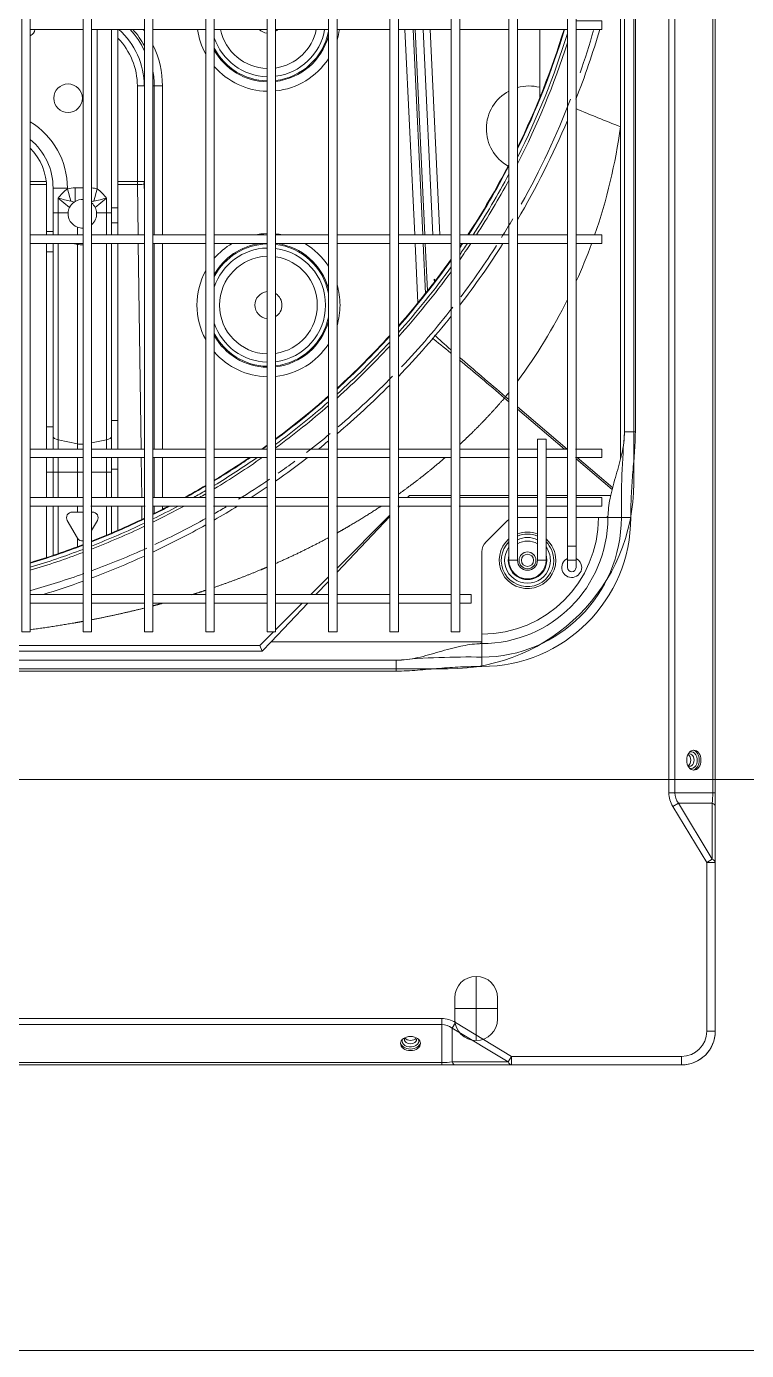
# Model space of a CAD drawing. Header units: millimetres. Extents: x 147592 to 201688, y -27981 to 8299.
# Drawn here: x 175580.3 to 175832.5, y -1050 to -586.3 of the extents above; entities that cross this region are included whole.
import ezdxf

# ---------------------------------------------------------------- set-up
doc = ezdxf.new("R2010")
doc.units = ezdxf.units.MM
for name, color, linetype, lineweight in [('G-XREF-____-OTLN', 7, 'Continuous', 5), ('M-EQPM-____-OTLN', 7, 'Continuous', 5), ('S-FNDN-____-OTLN', 7, 'Continuous', 5)]:
    doc.layers.add(name, color=color, linetype=linetype, lineweight=lineweight)

# ---------------------------------------------------------------- blocks, each defined once
blk = doc.blocks.new('YXQH_ST_B9-20_rvt-1-二层给排水_消防平面图')
at = {"layer": 'S-FNDN-____-OTLN', "color": 251, "lineweight": 18, "true_color": 0x515151}
for p, q in [((176200.01, -850), (174400.01, -850)), ((174400.01, -1050), (176200.01, -1050))]:
    blk.add_line(p, q, dxfattribs=at)
blk = doc.blocks.new('RUXYQ18BA - top_dwg-V211-二层给排水_消防平面图')
at = {"layer": 'G-XREF-____-OTLN'}
for p, q in [((1342.59, 188.42), (1342.59, -336.37)), ((1345.59, -336.37), (1345.59, 188.42)), ((1383.07, -291.39), (1383.07, 143.44)), ((1174.91, -150.44), (1193.4, -150.44)), ((1196.4, -150.44), (1214.89, -150.44)), ((1217.89, -150.44), (1236.38, -150.44)), ((1239.38, -150.44), (1257.87, -150.44)), ((1260.87, -150.44), (1279.36, -150.44)), ((1282.36, -150.44), (1300.86, -150.44)), ((1303.85, -150.44), (1322.35, -150.44)), ((1312.42, -222.42), (1308.99, -150.44)), ((1325.35, -150.44), (1342.59, -150.44)), ((1345.59, -150.44), (1363.08, -150.44)), ((1353.38, -174.36), (1353.38, -150.44)), ((1218.36, -170.25), (1218.36, -222.42)), ((1190.28, -210.92), (1190.64, -210.69)), ((1193.4, -222.42), (1174.91, -222.42)), ((1214.89, -222.42), (1196.4, -222.42)), ((1236.38, -222.42), (1217.89, -222.42)), ((1257.87, -222.42), (1239.38, -222.42)), ((1279.36, -222.42), (1260.87, -222.42)), ((1300.86, -222.42), (1282.36, -222.42)), ((1322.35, -222.42), (1303.85, -222.42)), ((1342.59, -222.42), (1325.35, -222.42)), ((1342.38, -222.42), (1342.59, -222.07)), ((1363.08, -222.42), (1345.59, -222.42)), ((1174.91, -225.41), (1193.4, -225.41)), ((1196.4, -225.41), (1214.89, -225.41)), ((1217.89, -225.41), (1236.38, -225.41)), ((1218.36, -225.41), (1218.36, -297.39)), ((1239.38, -225.41), (1257.87, -225.41)), ((1260.87, -225.41), (1279.36, -225.41)), ((1282.36, -225.41), (1300.86, -225.41)), ((1303.85, -225.41), (1322.35, -225.41)), ((1313.4, -242.87), (1312.56, -225.41)), ((1325.35, -225.41), (1342.59, -225.41)), ((1345.59, -225.41), (1363.08, -225.41)), ((1193.4, -297.39), (1174.91, -297.39)), ((1174.91, -300.38), (1193.4, -300.38)), ((1214.89, -297.39), (1196.4, -297.39)), ((1196.4, -300.38), (1214.89, -300.38)), ((1236.38, -297.39), (1217.89, -297.39)), ((1217.89, -300.38), (1236.38, -300.38)), ((1218.36, -300.38), (1218.36, -314.38)), ((1257.87, -297.39), (1239.38, -297.39)), ((1239.38, -300.38), (1257.87, -300.38)), ((1279.36, -297.39), (1260.87, -297.39)), ((1260.87, -300.38), (1279.36, -300.38)), ((1300.86, -297.39), (1282.36, -297.39)), ((1282.36, -300.38), (1300.86, -300.38)), ((1322.35, -297.39), (1303.85, -297.39)), ((1303.85, -300.38), (1322.35, -300.38)), ((1342.59, -297.39), (1325.35, -297.39)), ((1325.35, -300.38), (1342.59, -300.38)), ((1352.59, -297.39), (1345.59, -297.39)), ((1345.59, -300.38), (1352.59, -300.38)), ((1363.08, -297.39), (1355.58, -297.39)), ((1355.58, -300.38), (1363.08, -300.38)), ((1193.4, -314.38), (1174.91, -314.38)), ((1214.89, -314.38), (1196.4, -314.38)), ((1236.38, -314.38), (1217.89, -314.38)), ((1257.87, -314.38), (1239.38, -314.38)), ((1279.36, -314.38), (1260.87, -314.38)), ((1300.86, -314.38), (1282.36, -314.38)), ((1322.35, -314.38), (1303.85, -314.38)), ((1342.59, -313.65), (1325.35, -313.65)), ((1342.59, -314.38), (1325.35, -314.38)), ((1352.59, -313.65), (1345.59, -313.65)), ((1352.59, -314.38), (1345.59, -314.38)), ((1363.08, -313.65), (1355.58, -313.65)), ((1363.08, -314.38), (1355.58, -314.38)), ((1378.29, -313.65), (1366.08, -313.65)), ((1174.91, -317.38), (1193.4, -317.38)), ((1180.65, -317.38), (1180.65, -335.38)), ((1182.9, -317.38), (1182.9, -334.63)), ((1196.4, -317.38), (1214.89, -317.38)), ((1196.4, -319.47), (1196.68, -319.47)), ((1203.39, -317.38), (1203.39, -326.83)), ((1205.64, -317.38), (1205.64, -325.86)), ((1217.89, -317.38), (1236.38, -317.38)), ((1218.36, -317.38), (1218.36, -319.92)), ((1239.38, -317.38), (1257.87, -317.38)), ((1260.87, -317.38), (1279.36, -317.38)), ((1282.36, -317.38), (1300.86, -317.38)), ((1304.06, -317.38), (1303.85, -317.58)), ((1304.26, -317.38), (1303.85, -317.81)), ((1303.85, -317.38), (1322.35, -317.38)), ((1325.35, -317.38), (1342.59, -317.38)), ((1345.59, -317.38), (1352.59, -317.38)), ((1355.58, -317.38), (1363.08, -317.38)), ((1198.41, -322.47), (1196.4, -325.97)), ((1300.86, -320.59), (1282.36, -339.12)), ((1300.86, -320.98), (1282.36, -340.57)), ((1341.62, -322.84), (1334.56, -329.91)), ((1352.59, -321.38), (1345.59, -321.38)), ((1363.08, -321.38), (1355.58, -321.38)), ((1279.36, -342.12), (1273.14, -348.36)), ((1279.36, -343.74), (1275, -348.36)), ((1193.4, -348.36), (1174.91, -348.36)), ((1174.91, -351.36), (1193.4, -351.36)), ((1214.89, -348.36), (1196.4, -348.36)), ((1196.4, -351.36), (1214.89, -351.36)), ((1236.38, -348.36), (1217.89, -348.36)), ((1217.89, -351.36), (1236.38, -351.36)), ((1257.87, -348.36), (1239.38, -348.36)), ((1239.38, -351.36), (1257.87, -351.36)), ((1272.17, -351.36), (1259.35, -364.94)), ((1279.36, -348.36), (1260.87, -348.36)), ((1270.15, -351.36), (1260.87, -360.66)), ((1260.87, -351.36), (1279.36, -351.36)), ((1300.86, -348.36), (1282.36, -348.36)), ((1282.36, -351.36), (1300.86, -351.36)), ((1322.35, -348.36), (1303.85, -348.36)), ((1303.85, -351.36), (1322.35, -351.36)), ((1256.17, -368.13), (1255.36, -366.18)), ((893.27, -371.36), (1303.1, -371.36)), ((1414.86, -442.24), (1414.86, -501.3)), ((1323.6, -489.56), (1323.6, -497.05)), ((1338.59, -497.05), (1338.59, -489.56))]:
    blk.add_line(p, q, dxfattribs=at)
at = {"layer": 'G-XREF-____-OTLN', "color": 251, "true_color": 0x666666}
for p, q in [((1309.58, -222.42), (1306.15, -150.44)), ((1309.73, -150.44), (1313.16, -222.42)), ((1315.95, -222.42), (1312.52, -150.44)), ((1314.94, -150.44), (1318.36, -222.42)), ((1174.91, -203.75), (1180.53, -203.75)), ((1205.64, -203.75), (1212.43, -203.75)), ((1180.61, -204.76), (1174.91, -204.76)), ((1214.85, -204.63), (1214.89, -207.74)), ((1203.39, -212.91), (1205.64, -212.91)), ((1182.9, -221.16), (1180.65, -221.16)), ((1191.4, -222.42), (1191.4, -219.7)), ((1205.64, -218.18), (1203.39, -218.18)), ((1191.4, -295.58), (1191.4, -225.74)), ((1196.4, -225.42), (1196.41, -225.41)), ((1213.76, -297.39), (1212.73, -225.41)), ((1221.2, -225.41), (1221.2, -297.39)), ((1310.71, -246.21), (1309.72, -225.41)), ((1313.3, -225.41), (1314.09, -241.99)), ((1182.9, -228.38), (1180.65, -228.38)), ((1316.42, -237.93), (1316.47, -238.92)), ((1342.59, -280.84), (1341.04, -279.52)), ((1341.4, -279.08), (1342.59, -280.09)), ((1345.59, -282.64), (1362.94, -297.39)), ((1203.39, -287.37), (1205.64, -287.37)), ((1362.05, -297.39), (1345.59, -283.39)), ((1182.9, -289.59), (1180.65, -289.59)), ((1196.4, -295.25), (1201.58, -294.13)), ((1214.01, -314.38), (1213.81, -300.38)), ((1221.2, -300.38), (1221.2, -314.38)), ((1378.77, -311.6), (1366.08, -300.81)), ((1366.46, -300.38), (1378.93, -310.99)), ((1205.64, -304.48), (1203.39, -304.48)), ((1184.72, -334.01), (1184.72, -317.38)), ((1191.4, -319.47), (1191.4, -317.38)), ((1201.58, -327.59), (1201.58, -317.38)), ((1213.95, -322.07), (1214.01, -317.38)), ((1221.2, -317.38), (1221.2, -318.49)), ((1191.4, -331.62), (1191.4, -328.56)), ((1342.59, -336.37), (1345.59, -336.37)), ((1355.58, -336.37), (1352.59, -336.37)), ((1363.08, -336.37), (1366.08, -336.37)), ((1319.06, -512.22), (1319.06, -513.1))]:
    blk.add_line(p, q, dxfattribs=at)
at = {"layer": 'G-XREF-____-OTLN', "color": 5, "true_color": 0x0000ff}
for p, q in [((1331.09, -482.06), (1331.09, -504.55)), ((1323.6, -493.3), (1338.59, -493.3))]:
    blk.add_line(p, q, dxfattribs=at)
at = {"layer": 'G-XREF-____-OTLN', "flags": 128}
for points in [[(1414.86, 243.4), (1414.86, 184.34), (1414.86, 164.68), (1414.86, 159.89), (1414.86, -417.8), (1414.86, -422.58), (1414.86, -442.24)], [(1363.08, 190.92), (1363.08, 188.42), (1363.08, -336.37), (1363.08, -338.87)], [(1366.08, -338.87), (1366.08, -336.37), (1366.08, 188.42), (1366.08, 190.92)], [(1381.62, -300.94), (1381.62, -184.51), (1381.62, -118)], [(1366.08, -150.44), (1375.08, -150.44), (1375.08, -147.45), (1366.08, -147.45)], [(1203.39, -222.42), (1203.39, -218.18), (1203.39, -212.91), (1203.39, -150.44)], [(1205.64, -222.42), (1205.64, -218.18), (1205.64, -212.91), (1205.64, -150.44)], [(1180.65, -206.02), (1180.65, -221.16), (1180.65, -222.42)], [(1182.9, -206.02), (1182.9, -221.16), (1182.9, -222.42)], [(1366.08, -225.41), (1375.08, -225.41), (1375.08, -222.42), (1366.08, -222.42)], [(1180.65, -225.41), (1180.65, -228.38), (1180.65, -289.59), (1180.65, -297.39)], [(1182.9, -225.41), (1182.9, -228.38), (1182.9, -289.59), (1182.9, -297.39)], [(1203.39, -297.39), (1203.39, -287.37), (1203.39, -225.41)], [(1205.64, -297.39), (1205.64, -287.37), (1205.64, -225.41)], [(1355.58, -336.37), (1355.58, -293.89), (1352.59, -293.89), (1352.59, -336.37)], [(1180.65, -300.38), (1180.65, -305.48), (1180.65, -314.38)], [(1182.9, -300.38), (1182.9, -305.48), (1182.9, -314.38)], [(1203.39, -300.38), (1203.39, -304.48), (1203.39, -314.38)], [(1205.64, -300.38), (1205.64, -304.48), (1205.64, -314.38)], [(1366.08, -300.38), (1375.08, -300.38), (1375.08, -297.39), (1366.08, -297.39)], [(1322.35, -313.65), (1307.78, -313.65), (1307.05, -314.38), (1307.78, -313.65)], [(1366.08, -317.38), (1375.08, -317.38), (1375.08, -314.38), (1366.08, -314.38)], [(1189.61, -319.47), (1191.4, -319.47), (1193.4, -319.47)], [(1187.88, -322.47), (1191.42, -328.59), (1191.4, -328.56)], [(1376.52, -321.38), (1373.95, -321.38), (1366.08, -321.38)], [(1333.09, -333.44), (1333.09, -362.24), (1333.08, -364.94), (1259.35, -364.94), (1256.17, -368.13), (930.3, -368.13), (931.1, -366.18)], [(1260.17, -361.36), (1255.36, -366.18), (931.1, -366.18), (917.01, -352.05)], [(1325.35, -351.36), (1329.34, -351.36), (1329.34, -348.36), (1325.35, -348.36)], [(1403.06, -513.1), (1343.51, -513.1), (1323.84, -513.1), (1319.06, -513.1), (267.56, -513.1), (262.78, -513.1), (243.11, -513.1), (183.55, -513.1)]]:
    blk.add_lwpolyline(points, dxfattribs=at)
for points in [[(1174.91, 213.41), (1171.91, 213.41), (1171.91, -361.36), (1174.91, -361.36)], [(1196.4, 213.41), (1193.4, 213.41), (1193.4, -361.36), (1196.4, -361.36)], [(1217.89, 213.41), (1214.89, 213.41), (1214.89, -361.36), (1217.89, -361.36)], [(1239.38, 213.41), (1236.38, 213.41), (1236.38, -361.36), (1239.38, -361.36)], [(1260.87, 213.41), (1257.87, 213.41), (1257.87, -361.36), (1260.87, -361.36)], [(1282.36, 213.41), (1279.36, 213.41), (1279.36, -361.36), (1282.36, -361.36)], [(1303.85, 213.41), (1300.86, 213.41), (1300.86, -361.36), (1303.85, -361.36)], [(1325.35, 213.41), (1322.35, 213.41), (1322.35, -361.36), (1325.35, -361.36)]]:
    blk.add_lwpolyline(points, close=True, dxfattribs=at)
at = {"layer": 'G-XREF-____-OTLN', "color": 251, "true_color": 0x666666, "flags": 128}
for points in [[(1400.74, -417.8), (1398.62, -417.8), (1398.62, 159.89), (1400.74, 159.89), (1400.74, -417.8), (1413.98, -417.8), (1414.86, -417.8)], [(1413.98, -417.8), (1413.98, 159.89), (1400.74, 159.89)], [(1383.07, 143.44), (1386.87, 143.44), (1386.87, -291.39), (1383.07, -291.39)], [(1198.4, -150.44), (1198.4, -206.31), (1197.16, -210.55)], [(1218.36, -170.25), (1217.89, -170.25), (1221.2, -170.25), (1221.2, -222.42)], [(1189.14, -210.55), (1187.9, -206.31), (1187.9, -206.02), (1182.9, -206.02)], [(1193.4, -205.95), (1190.64, -205.95), (1190.64, -210.69)], [(1212.69, -222.42), (1212.43, -204.76), (1205.64, -204.76)], [(1188.66, -212.82), (1184.72, -209.57), (1184.72, -214.65), (1188.16, -214.65)], [(1203.39, -214.65), (1201.58, -214.65), (1201.58, -209.57), (1197.64, -212.82)], [(1184.72, -222.42), (1184.72, -214.65), (1182.9, -214.65)], [(1201.58, -222.42), (1201.58, -214.65), (1198.13, -214.65)], [(1184.72, -297.39), (1184.72, -294.13), (1184.72, -225.41)], [(1189.89, -225.41), (1191.4, -225.74), (1191.4, -225.41)], [(1201.58, -297.39), (1201.58, -294.13), (1201.58, -225.41)], [(1184.72, -294.13), (1191.4, -295.58), (1191.4, -297.39)], [(1191.4, -300.38), (1191.4, -305.55), (1184.72, -305.55), (1182.9, -305.48), (1180.65, -305.48)], [(1184.72, -314.38), (1184.72, -305.55), (1184.72, -300.38)], [(1203.39, -305.55), (1201.58, -305.55), (1201.58, -300.38)], [(1191.4, -314.38), (1191.4, -305.55), (1193.4, -305.55)], [(1201.58, -314.38), (1201.58, -305.55), (1196.4, -305.55)], [(1376.52, -321.38), (1377.24, -321.38), (1377.3, -321.38), (1381.98, -321.38), (1385.27, -321.38)], [(1333.09, -373.55), (1333.09, -370.26), (1333.09, -365.58), (1333.09, -365.53), (1333.09, -364.8)], [(1303.1, -371.36), (1303.1, -375.15), (893.27, -375.15), (893.27, -371.36)], [(1414.86, -501.3), (1411.86, -501.3), (1411.86, -442.24), (1400.01, -422.58), (1401.96, -421.4), (1413.81, -441.07), (1413.81, -421.4), (1401.96, -421.4)], [(1414.86, -442.24), (1411.86, -442.24), (1413.81, -441.07)], [(267.56, -498.98), (267.56, -496.86), (1319.06, -496.86), (1319.06, -498.98), (1319.06, -512.22), (267.56, -512.22)], [(1319.06, -498.98), (267.56, -498.98), (267.56, -512.22), (267.56, -513.1)], [(1322.67, -500.19), (1323.84, -498.24), (1343.51, -510.1), (1403.06, -510.1), (1403.06, -513.1)], [(1342.33, -512.05), (1343.51, -510.1), (1343.51, -513.1)]]:
    blk.add_lwpolyline(points, dxfattribs=at)
for points in [[(1214.84, -170.25), (1214.89, -170.25), (1214.89, -203.75), (1212.43, -203.75), (1212.43, -170.25)], [(1322.67, -512.05), (1342.33, -512.05), (1322.67, -500.19)]]:
    blk.add_lwpolyline(points, close=True, dxfattribs=at)
at = {"layer": 'G-XREF-____-OTLN'}
for centre, radius in [((1188.15, -174.53), 5), ((1349.09, -336.37), 2.15)]:
    blk.add_circle(centre, radius, dxfattribs=at)
at = {"layer": 'G-XREF-____-OTLN', "color": 251, "true_color": 0x666666}
blk.add_circle((1349.09, -336.37), 2.95, dxfattribs=at)
at = {"layer": 'G-XREF-____-OTLN'}
for centre, radius, start, end in [((1173.77, -150.15), 2.75, 294.4867, 353.8855), ((1188.37, -170.25), 29.99, 27.8371, 41.3429), ((1258.34, -147.03), 4.75, 225.9345, 264.3015), ((1258.34, -147.03), 4.75, 225.9345, 264.3015), ((1258.34, -147.03), 19.99, 277.2626, 350.1741), ((1258.34, -147.03), 4.75, 302.16, 314.0655), ((1258.34, -147.03), 4.75, 302.16, 314.0655), ((1093.23, -68.44), 280.89, 333.9514, 343.0262), ((1093.23, -68.44), 281.09, 333.8682, 343.0386), ((1093.23, -68.44), 292.88, 338.6842, 343.7411), ((1258.34, -147.03), 19.99, 198.4532, 268.6487), ((1188.37, -170.25), 29.99, 0, 10.1732), ((1349.66, -185.23), 14.99, 75.6159, 105.7582), ((1349.66, -185.23), 14.99, 75.6159, 105.7582), ((1349.66, -185.23), 14.99, 118.1368, 240.6222), ((1349.66, -185.23), 14.99, 118.1368, 240.6222), ((1554.97, 263.94), 480.78, 246.8559, 248.8652), ((1093.23, -68.44), 292.88, 329.4996, 337.1246), ((1160.66, -206.02), 22.24, 0, 50.1747), ((1160.66, -206.02), 19.99, 0, 44.5613), ((1093.23, -68.44), 280.89, 326.7589, 332.5913), ((1093.23, -68.44), 281.09, 326.7857, 332.5129), ((1193.15, -215.01), 5, 153.9883, 175.8419), ((1193.15, -215.01), 5, 125.0171, 153.9883), ((1193.15, -215.01), 5, 87.0933, 120.1262), ((1193.15, -215.01), 5, 26.0117, 49.4338), ((1193.15, -215.01), 5, 4.1581, 26.0117), ((1193.15, -215.01), 5, 175.8419, 249.5077), ((1193.15, -215.01), 5, 310.869, 4.1581), ((1193.15, -215.01), 5, 249.5077, 272.8949), ((1258.34, -246.99), 19.99, 91.3513, 161.5468), ((1258.34, -246.99), 19.99, 0, 82.7374), ((1093.23, -68.44), 280.89, 325.7264, 326.0245), ((1093.23, -68.44), 292.88, 322.4209, 327.5916), ((1093.23, -68.44), 281.09, 325.6666, 326.0519), ((1093.23, -68.44), 280.89, 318.577, 324.6548), ((1093.23, -68.44), 281.09, 318.5308, 324.5974), ((1258.34, -246.99), 4.75, 95.6985, 264.3015), ((1258.34, -246.99), 4.75, 95.6985, 264.3015), ((1258.34, -246.99), 4.75, 0, 57.84), ((1258.34, -246.99), 4.75, 0, 57.84), ((1258.34, -246.99), 19.99, 277.2626, 0), ((1258.34, -246.99), 4.75, 302.16, 0), ((1258.34, -246.99), 4.75, 302.16, 0), ((1258.34, -246.99), 19.99, 198.4532, 268.6487), ((1093.23, -68.44), 292.88, 315.983, 321.4692), ((1093.23, -68.44), 280.89, 312.3248, 317.6607), ((1093.23, -68.44), 281.09, 312.2877, 317.616), ((1093.23, -68.44), 292.88, 310.2223, 315.1451), ((1093.23, -68.44), 280.89, 306.6425, 311.5028), ((1093.23, -68.44), 281.09, 306.6122, 311.4667), ((1093.23, -68.44), 280.89, 305.406, 305.8838), ((1093.23, -68.44), 281.09, 305.4633, 305.8544), ((1093.23, -68.44), 292.88, 308.585, 309.4583), ((1093.23, -68.44), 280.89, 301.3529, 304.3361), ((1093.23, -68.44), 281.09, 301.3281, 304.3957), ((1093.23, -68.44), 292.88, 304.9161, 307.6344), ((1093.23, -68.44), 280.89, 298.8881, 300.6393), ((1093.23, -68.44), 281.09, 298.9618, 300.6151), ((1093.23, -68.44), 292.88, 302.8911, 304.2037), ((1189.61, -321.47), 2, 90, 210), ((1196.68, -321.47), 2, 330, 90), ((1093.23, -68.44), 280.89, 296.3463, 297.5953), ((1093.23, -68.44), 281.09, 296.3261, 297.6732), ((1093.23, -68.44), 292.88, 299.9337, 301.7945), ((1093.23, -68.44), 280.89, 291.5481, 295.6657), ((1093.23, -68.44), 281.09, 291.532, 295.6461), ((1093.23, -68.44), 292.88, 295.1898, 299.259), ((1345.16, -326.37), 5, 120.9449, 135), ((1375.57, -320.32), 1.75, 343.7632, 358.0938), ((1193.15, -327.59), 2, 210, 277.2722), ((1093.23, -68.44), 280.89, 286.904, 290.8919), ((1093.23, -68.44), 281.09, 286.8917, 290.8764), ((1338.09, -333.44), 5, 135, 180), ((1093.23, -68.44), 292.88, 290.6244, 294.5432), ((1349.09, -336.37), 6.5, 180, 360), ((1349.09, -336.37), 3.5, 180, 0), ((1364.58, -338.87), 3.5, 115.3769, 0), ((1364.58, -338.87), 3.5, 0, 64.6231), ((1364.58, -338.87), 1.5, 180, 0), ((1093.23, -68.44), 292.88, 287.1092, 289.9988), ((1332.03, -363.85), 1.75, 271.9062, 286.2368), ((1331.09, -489.56), 7.5, 0, 180), ((1331.09, -497.05), 7.5, 180, 360), ((1403.06, -501.3), 11.8, 270, 360)]:
    blk.add_arc(centre, radius, start, end, dxfattribs=at)
at = {"layer": 'G-XREF-____-OTLN', "color": 251, "true_color": 0x666666}
for centre, radius, start, end in [((1188.37, -170.25), 26.47, 0, 48.4563), ((1188.37, -170.25), 29.25, 24.9764, 42.6213), ((1188.37, -170.25), 32.83, 36.1157, 37.1177), ((1258.34, -147.03), 25.07, 187.8213, 208.8319), ((1258.34, -147.03), 17.11, 191.5043, 268.4207), ((1258.34, -147.03), 17.11, 278.4961, 348.4957), ((1258.34, -147.03), 21.43, 276.7714, 348.7091), ((1258.34, -147.03), 21.78, 276.6633, 344.8085), ((1258.34, -147.03), 25.07, 343.3439, 352.1787), ((1093.23, -68.44), 282.44, 333.3143, 342.8273), ((1188.37, -170.25), 24.05, 0, 44.1052), ((1188.37, -170.25), 32.83, 0, 25.9492), ((1258.34, -147.03), 21.43, 207.7814, 268.7397), ((1093.23, -68.44), 283.44, 332.9151, 342.1851), ((1258.34, -147.03), 21.78, 209.4638, 268.7597), ((1258.34, -147.03), 25.07, 275.7857, 326.9745), ((1258.34, -147.03), 25.07, 220.85, 268.9225), ((1160.66, -206.02), 27.24, 0, 58.4706), ((1191.26, -159.39), 192.01, 340.8196, 352.4854), ((1093.23, -68.44), 282.44, 326.9651, 331.9901), ((1093.23, -68.44), 283.44, 327.0964, 331.6126), ((1196.64, -218.01), 14.61, 126.7634, 144.7135), ((1189.65, -218.01), 14.61, 35.2865, 53.2366), ((1242.31, 39.7), 255.84, 256.9915, 258.005), ((1143.99, 39.7), 255.84, 281.995, 283.0085), ((1258.34, -246.99), 25.07, 91.0775, 101.388), ((1258.34, -246.99), 25.07, 78.612, 84.2143), ((1258.34, -246.99), 25.07, 120.6049, 139.15), ((1258.34, -246.99), 21.78, 97.8247, 150.5362), ((1258.34, -246.99), 21.43, 91.2603, 152.2186), ((1258.34, -246.99), 21.43, 11.2909, 83.2286), ((1258.34, -246.99), 21.78, 15.1915, 82.1753), ((1258.34, -246.99), 25.07, 33.0255, 59.3951), ((1093.23, -68.44), 283.44, 324.9766, 326.3714), ((1093.23, -68.44), 282.44, 325.267, 326.2364), ((1191.26, -159.39), 192.01, 335.6524, 339.8647), ((1258.34, -246.99), 17.11, 91.5793, 268.4207), ((1258.34, -246.99), 17.11, 0, 81.5039), ((1258.34, -246.99), 25.07, 151.1681, 208.8319), ((1093.23, -68.44), 282.44, 318.2213, 324.2132), ((1093.23, -68.44), 283.44, 317.9957, 323.9338), ((1327.59, -225.8), 12.92, 227.3562, 228.6025), ((1258.34, -246.99), 25.07, 0, 16.6561), ((1327.59, -225.8), 16.49, 227.3562, 229.5874), ((1191.26, -159.39), 192.01, 323.5236, 333.5233), ((1258.34, -246.99), 17.11, 278.4961, 0), ((1258.34, -246.99), 25.07, 343.3439, 0), ((1258.34, -246.99), 21.43, 276.7714, 348.7091), ((1258.34, -246.99), 21.78, 276.6633, 344.8085), ((1258.34, -246.99), 21.43, 207.7814, 268.7397), ((1258.34, -246.99), 21.78, 209.4638, 268.7597), ((1258.34, -246.99), 25.07, 220.85, 268.9225), ((1258.34, -246.99), 25.07, 275.7857, 326.9745), ((1093.23, -68.44), 282.44, 312.0386, 317.3162), ((1093.23, -68.44), 283.44, 311.8567, 317.0976), ((1191.26, -159.39), 192.01, 321.4416, 322.0311), ((1093.23, -68.44), 282.44, 306.4086, 311.2247), ((1093.23, -68.44), 283.44, 306.2597, 311.0479), ((1332.28, -271.98), 11.56, 319.2903, 322.1251), ((1723.68, -318.86), 341.72, 175.3893, 180.4224), ((1093.23, -68.44), 283.44, 301.0391, 305.0842), ((1093.23, -68.44), 282.44, 301.1612, 304.7945), ((1093.23, -68.44), 282.44, 299.4538, 300.4529), ((1093.23, -68.44), 283.44, 299.8096, 300.3342), ((1093.23, -68.44), 283.44, 296.0911, 298.5666), ((1093.23, -68.44), 282.44, 296.1904, 298.1919), ((1093.23, -68.44), 282.44, 291.4238, 295.5144), ((1093.23, -68.44), 283.44, 291.3446, 295.418), ((1333.09, -321.38), 44.15, 270, 0), ((1333.09, -321.38), 52.17, 270, 360), ((1333.09, -321.38), 40.86, 270, 0), ((1333.09, -321.38), 48.88, 270, 0), ((1399.61, -321.38), 22.37, 178.5448, 180), ((1349.09, -336.37), 9.91, 130.967, 360), ((1349.09, -336.37), 9.91, 69.3273, 110.6727), ((1349.09, -336.37), 9.2, 67.6576, 112.3424), ((1349.09, -336.37), 8.02, 64.15, 115.85), ((1349.09, -336.37), 9.91, 0, 49.033), ((1093.23, -68.44), 282.44, 286.8084, 290.7718), ((1093.23, -68.44), 283.44, 286.7473, 290.6951), ((1349.09, -336.37), 9.2, 134.9085, 360), ((1349.09, -336.37), 8.02, 144.0711, 360), ((1349.09, -336.37), 6.75, 58.7898, 121.2102), ((1349.09, -336.37), 9.2, 0, 45.0915), ((1349.09, -336.37), 8.02, 0, 35.9289), ((1349.09, -336.37), 6.75, 164.2243, 360), ((1349.09, -336.37), 6.75, 0, 15.7757), ((1333.09, -387.89), 22.37, 90, 91.4552), ((1328.43, -653.29), 283.07, 89.0557, 95.1325), ((1403.06, -501.3), 8.8, 270, 360)]:
    blk.add_arc(centre, radius, start, end, dxfattribs=at)
for centre, major_axis, ratio, start_param, end_param in [((1216.79, -203.75), (0, 18.79), 0.232318, 1.570796, 1.62447), ((1219.2, -203.75), (0, 16.29), 0.267949, 1.570796, 1.62447), ((1199.2, -220.08), (-14.36, 11.85), 0.536964, 5.706357, 5.933046), ((1187.09, -220.08), (14.36, 11.85), 0.536964, 0.350139, 0.519498), ((1212.43, -204.63), (2.5, 0.04), 0.053643, 4.711617, 6.021), ((1199.2, -220.08), (-11.36, 9.37), 0.186691, 5.754599, 5.933046), ((1187.09, -220.08), (11.36, 9.37), 0.186691, 0.350139, 0.474129), ((1193.15, -225.18), (2.75, 0), 0.263393, 4.022422, 4.803424), ((1341.04, -281.35), (-31.86, 27.34), 0.033084, 5.370745, 5.661238), ((1342.96, -279.08), (-32.07, 27.07), 0.023917, 0.623606, 0.889002), ((1341.04, -281.35), (-31.86, 27.34), 0.033084, 4.740773, 5.257587), ((1342.96, -279.08), (-32.07, 27.07), 0.023917, 1.00818, 1.542472), ((1187.9, -293.11), (5, 0), 0.263393, 3.141593, 4.022422), ((1193.15, -295.02), (2.75, 0), 0.263393, 4.022422, 4.803424), ((1198.4, -293.11), (5, 0), 0.263393, 5.402356, 6.283185), ((1406.47, -406.34), (0, 2.95), 0.707107, 3.141593, 6.541554), ((1405.9, -406.34), (0, 2.15), 0.707107, 3.142557, 6.299737), ((1406.47, -406.34), (0, 2.95), 0.707107, 2.878358, 3.141593), ((1415.87, -417.8), (17.25, 0), 0.707107, 3.141593, 3.544589), ((1415.87, -417.8), (15.13, 0), 0.60798, 3.141593, 3.544589), ((1411.86, -417.8), (0, 9.2), 0.230578, 4.309392, 4.712389), ((1411.86, -422.58), (-3, 0), 0.516334, 3.141593, 4.004199), ((1411.86, -442.24), (3, 0), 0.516334, 0, 0.862606), ((1319.06, -514.11), (0, 17.25), 0.707107, 5.880189, 6.283185), ((1319.06, -514.11), (0, 15.13), 0.60798, 5.880189, 6.283185), ((1308.1, -504.7), (2.95, 0), 0.707107, 3.141593, 6.541546), ((1308.1, -504.7), (2.95, 0), 0.707107, 2.883232, 3.141593), ((1308.1, -504.14), (2.15, 0), 0.707107, 3.142557, 6.299737), ((1319.06, -510.1), (9.2, 0), 0.230578, 4.712389, 5.115386), ((1323.84, -510.1), (0, 3), 0.516334, 2.278987, 3.141593), ((1343.51, -510.1), (0, 3), 0.516334, 2.278987, 3.141593)]:
    blk.add_ellipse(centre, major_axis=major_axis, ratio=ratio, start_param=start_param, end_param=end_param, dxfattribs=at)
at = {"layer": 'G-XREF-____-OTLN'}
for centre, major_axis in [((1407.36, -406.34), (0, 3.5)), ((1308.1, -505.6), (3.5, 0))]:
    blk.add_ellipse(centre, major_axis=major_axis, ratio=0.707107, dxfattribs=at)
for centre, major_axis, start_param, end_param in [((1406.8, -406.34), (0, 3.5), 3.256126, 6.168652), ((1404.77, -406.34), (0, 2.15), 3.563087, 5.858124), ((1308.1, -505.04), (3.5, 0), 3.256129, 6.168649), ((1308.1, -503), (2.15, 0), 3.561886, 5.848844)]:
    blk.add_ellipse(centre, major_axis=major_axis, ratio=0.707107, start_param=start_param, end_param=end_param, dxfattribs=at)
at = {"layer": 'G-XREF-____-OTLN', "color": 251, "true_color": 0x666666}
for points, degree, knots in [([(1341.04, -279.52), (1335.36, -286.14), (1328.99, -292.34), (1327.24, -294.04), (1325.45, -295.71)], 2, [0, 0, 0, 0.03125, 0.03125, 0.03998388, 0.03998388, 0.03998388]), ([(1386.87, -291.39), (1386.87, -293.89), (1386.74, -296.39), (1386.36, -301.38), (1386.13, -303.88), (1385.72, -308.87), (1385.55, -311.37), (1385.33, -316.37), (1385.27, -318.87), (1385.27, -321.38)], 3, [0, 0, 0, 0, 0.25, 0.25, 0.5, 0.5, 0.75, 0.75, 1, 1, 1, 1]), ([(1320.09, -300.5), (1318.02, -302.3), (1315.88, -304.06), (1310.1, -308.8), (1303.9, -313.21)], 2, [0.05276469, 0.05276469, 0.05276469, 0.0625, 0.0625, 0.08937189, 0.08937189, 0.08937189]), ([(1297.66, -317.49), (1292.52, -320.9), (1287.13, -324.06), (1284.79, -325.44), (1282.41, -326.77)], 2, [0.10289386, 0.10289386, 0.10289386, 0.125, 0.125, 0.13494031, 0.13494031, 0.13494031]), ([(1257.91, -338.74), (1256.96, -339.14), (1256.02, -339.54), (1247.9, -342.91), (1239.4, -345.83)], 2, [0.18389391, 0.18389391, 0.18389391, 0.1875, 0.1875, 0.22022843, 0.22022843, 0.22022843]), ([(1193.43, -357.73), (1192.06, -357.99), (1190.69, -358.23), (1182.99, -359.59), (1174.92, -360.67)], 2, [0.30749385, 0.30749385, 0.30749385, 0.3125, 0.3125, 0.34325225, 0.34325225, 0.34325225]), ([(1333.09, -373.55), (1330.59, -373.55), (1328.08, -373.61), (1323.08, -373.84), (1320.59, -374.01), (1315.6, -374.41), (1313.1, -374.64), (1308.11, -375.02), (1305.61, -375.15), (1303.1, -375.15)], 3, [0, 0, 0, 0, 0.25, 0.25, 0.5, 0.5, 0.75, 0.75, 1, 1, 1, 1])]:
    blk.add_open_spline(points, degree=degree, knots=knots, dxfattribs=at)
at = {"layer": 'G-XREF-____-OTLN'}
for points, knots in [([(1383.07, -291.39), (1383.07, -293.91), (1382.71, -296.43), (1381.61, -301.46), (1380.87, -303.97), (1379.42, -308.98), (1378.7, -311.48), (1377.71, -316.11), (1377.4, -318.25), (1377.32, -320.38)], [0, 0, 0, 0, 0.258763, 0.258763, 0.517526, 0.517526, 0.776289, 0.776289, 1, 1, 1, 1]), ([(1376.52, -321.38), (1376.61, -321.38), (1376.69, -321.37), (1376.84, -321.33), (1376.91, -321.29), (1377.03, -321.2), (1377.09, -321.14), (1377.18, -320.99), (1377.22, -320.91), (1377.25, -320.81)], [0, 0, 0, 0, 0.25, 0.25, 0.5, 0.5, 0.75, 0.75, 1, 1, 1, 1]), ([(1332.09, -365.6), (1329.96, -365.68), (1327.83, -366), (1323.19, -366.99), (1320.7, -367.7), (1315.69, -369.15), (1313.18, -369.89), (1308.15, -370.99), (1305.63, -371.36), (1303.1, -371.36)], [0, 0, 0, 0, 0.223711, 0.223711, 0.482474, 0.482474, 0.741237, 0.741237, 1, 1, 1, 1]), ([(1332.52, -365.53), (1332.72, -365.47), (1332.87, -365.38), (1333.06, -365.12), (1333.09, -364.97), (1333.09, -364.8)], [0, 0, 0, 0, 0.5, 0.5, 1, 1, 1, 1]), ([(1405.9, -408.47), (1405.88, -408.48), (1405.73, -408.51), (1405.56, -408.43), (1405.4, -408.3), (1405.39, -408.29)], [0, 0, 0, 0, 0.0376259, 0.300995, 0.3150279, 0.3150279, 0.3150279, 0.3150279]), ([(1305.97, -504.14), (1305.96, -504.12), (1305.93, -503.97), (1306.02, -503.79), (1306.15, -503.63), (1306.16, -503.62)], [0, 0, 0, 0, 0.0376259, 0.300995, 0.3193476, 0.3193476, 0.3193476, 0.3193476])]:
    blk.add_open_spline(points, degree=3, knots=knots, dxfattribs=at)
at = {"layer": 'G-XREF-____-OTLN', "color": 251, "true_color": 0x666666}
for points in [[(1279.41, -328.42), (1270.44, -333.26), (1260.89, -337.46)], [(1236.39, -346.84), (1233.91, -347.66), (1231.41, -348.44)], [(1221.14, -351.44), (1219.54, -351.88), (1217.93, -352.3)], [(1214.93, -353.07), (1205.89, -355.34), (1196.42, -357.17)]]:
    blk.add_open_spline(points, degree=2, dxfattribs=at)
blk = doc.blocks.new('RUXYQ18BA - RUXYQ18BA-V210-二层给排水_消防平面图')
at = {"layer": 'M-EQPM-____-OTLN'}
for p, q in [((621.55, 11.86), (621.55, 756.62)), ((381.6, 151.74), (381.6, 726.51)), ((400.09, 726.51), (400.09, 151.74)), ((403.09, 151.74), (403.09, 726.51)), ((421.58, 726.51), (421.58, 151.74)), ((424.58, 151.74), (424.58, 726.51)), ((443.07, 726.51), (443.07, 151.74)), ((446.07, 151.74), (446.07, 726.51)), ((464.56, 726.51), (464.56, 151.74)), ((467.56, 151.74), (467.56, 726.51)), ((486.06, 726.51), (486.06, 151.74)), ((489.05, 151.74), (489.05, 726.51)), ((507.55, 726.51), (507.55, 151.74)), ((510.55, 151.74), (510.55, 726.51)), ((529.04, 726.51), (529.04, 151.74)), ((532.04, 151.74), (532.04, 726.51)), ((549.28, 701.52), (549.28, 176.73)), ((552.28, 176.73), (552.28, 701.52)), ((569.77, 696.52), (569.77, 181.73)), ((572.77, 181.73), (572.77, 696.52)), ((593.01, 679.5), (593.01, 203.74)), ((381.6, 362.65), (400.09, 362.65)), ((403.09, 362.65), (421.58, 362.65)), ((424.58, 362.65), (443.07, 362.65)), ((446.07, 362.65), (464.56, 362.65)), ((467.56, 362.65), (486.06, 362.65)), ((489.05, 362.65), (507.55, 362.65)), ((510.55, 362.65), (529.04, 362.65)), ((532.04, 362.65), (549.28, 362.65)), ((552.28, 362.65), (569.77, 362.65)), ((572.77, 362.65), (581.77, 362.65)), ((581.77, 362.65), (581.77, 365.65)), ((400.09, 290.68), (381.6, 290.68)), ((381.6, 287.68), (400.09, 287.68)), ((421.58, 290.68), (403.09, 290.68)), ((403.09, 287.68), (421.58, 287.68)), ((443.07, 290.68), (424.58, 290.68)), ((424.58, 287.68), (443.07, 287.68)), ((464.56, 290.68), (446.07, 290.68)), ((446.07, 287.68), (464.56, 287.68)), ((486.06, 290.68), (467.56, 290.68)), ((467.56, 287.68), (486.06, 287.68)), ((507.55, 290.68), (489.05, 290.68)), ((489.05, 287.68), (507.55, 287.68)), ((529.04, 290.68), (510.55, 290.68)), ((510.55, 287.68), (529.04, 287.68)), ((549.28, 290.68), (532.04, 290.68)), ((532.04, 287.68), (549.28, 287.68)), ((569.77, 290.68), (552.28, 290.68)), ((552.28, 287.68), (569.77, 287.68)), ((581.77, 290.68), (572.77, 290.68)), ((572.77, 287.68), (581.77, 287.68)), ((581.77, 287.68), (581.77, 290.68)), ((562.28, 219.21), (559.28, 219.21)), ((559.28, 219.21), (559.28, 176.73)), ((562.28, 176.73), (562.28, 219.21)), ((400.09, 215.71), (381.6, 215.71)), ((421.58, 215.71), (403.09, 215.71)), ((443.07, 215.71), (424.58, 215.71)), ((464.56, 215.71), (446.07, 215.71)), ((486.06, 215.71), (467.56, 215.71)), ((507.55, 215.71), (489.05, 215.71)), ((529.04, 215.71), (510.55, 215.71)), ((549.5, 215.71), (532.04, 215.71)), ((559.28, 215.71), (552.28, 215.71)), ((569.77, 215.71), (562.28, 215.71)), ((581.77, 215.71), (572.57, 215.71)), ((581.77, 212.71), (581.77, 215.71)), ((381.6, 212.71), (400.09, 212.71)), ((403.09, 212.71), (421.58, 212.71)), ((424.58, 212.71), (443.07, 212.71)), ((446.07, 212.71), (464.56, 212.71)), ((467.56, 212.71), (486.06, 212.71)), ((489.05, 212.71), (507.55, 212.71)), ((510.55, 212.71), (529.04, 212.71)), ((532.04, 212.71), (549.49, 212.71)), ((552.28, 212.71), (559.28, 212.71)), ((562.28, 212.71), (569.77, 212.71)), ((572.59, 212.71), (581.77, 212.71)), ((400.09, 198.72), (381.6, 198.72)), ((381.6, 195.72), (400.09, 195.72)), ((402.86, 195.72), (421.81, 195.72)), ((421.58, 198.72), (403.09, 198.72)), ((443.07, 198.72), (424.58, 198.72)), ((424.58, 195.72), (443.07, 195.72)), ((445.84, 195.72), (464.79, 195.72)), ((464.56, 198.72), (446.07, 198.72)), ((486.06, 198.72), (467.56, 198.72)), ((467.56, 195.72), (486.06, 195.72)), ((488.82, 195.72), (507.55, 195.72)), ((507.55, 198.72), (489.05, 198.72)), ((510.32, 195.72), (529.04, 195.72)), ((529.04, 198.72), (510.55, 198.72)), ((531.81, 195.72), (549.39, 195.72)), ((549.41, 198.72), (532.04, 198.72)), ((559.28, 198.72), (552.28, 198.72)), ((552.28, 195.72), (559.28, 195.72)), ((569.77, 198.72), (562.28, 198.72)), ((562.28, 195.72), (569.77, 195.72)), ((581.77, 198.72), (572.67, 198.72)), ((572.69, 195.72), (581.77, 195.72)), ((581.77, 195.72), (581.77, 198.72)), ((569.77, 181.73), (572.77, 181.73)), ((400.09, 164.73), (381.6, 164.73)), ((421.65, 164.73), (403.02, 164.73)), ((443.07, 164.73), (424.58, 164.73)), ((464.63, 164.73), (446, 164.73)), ((486.06, 164.73), (467.56, 164.73)), ((507.55, 164.73), (488.99, 164.73)), ((529.04, 164.73), (510.48, 164.73)), ((536.04, 164.73), (531.97, 164.73)), ((536.04, 161.74), (536.04, 164.73)), ((381.6, 161.74), (400.09, 161.74)), ((403.04, 161.74), (421.63, 161.74)), ((424.58, 161.74), (443.07, 161.74)), ((446.02, 161.74), (464.62, 161.74)), ((467.56, 161.74), (486.06, 161.74)), ((489, 161.74), (507.55, 161.74)), ((510.49, 161.74), (529.04, 161.74)), ((531.98, 161.74), (536.04, 161.74)), ((378.6, 151.74), (381.6, 151.74)), ((400.09, 151.74), (403.09, 151.74)), ((421.58, 151.74), (424.58, 151.74)), ((443.07, 151.74), (446.07, 151.74)), ((464.56, 151.74), (467.56, 151.74)), ((486.06, 151.74), (489.05, 151.74)), ((507.55, 151.74), (510.55, 151.74)), ((529.04, 151.74), (532.04, 151.74)), ((528.01, 138.74), (77.24, 138.74)), ((-609.89, 0), (609.69, 0))]:
    blk.add_line(p, q, dxfattribs=at)
for centre, radius, start, end in [((304.88, 440.62), 285, 340.909, 344.0369), ((304.88, 440.62), 285, 330.7798, 338.9551), ((304.88, 440.62), 285, 328.0425, 329.5718), ((304.88, 440.62), 285, 322.9734, 327.3908), ((304.88, 440.62), 285, 316.5046, 322.0708), ((304.88, 440.62), 285, 310.3754, 315.6019), ((304.88, 440.62), 285, 307.5066, 309.6288), ((304.88, 440.62), 285, 305.0251, 306.479), ((304.88, 440.62), 285, 301.6838, 304.2785), ((528.01, 203.74), 65, 270, 360), ((304.88, 440.62), 285, 299.6644, 300.6563), ((304.88, 440.62), 285, 294.9738, 299.0508), ((304.88, 440.62), 285, 290.2101, 294.348), ((555.78, 176.73), 6.5, 180, 360), ((555.78, 176.73), 3.5, 180, 270), ((555.78, 176.73), 3.5, 270, 0), ((304.88, 440.62), 285, 285.6629, 289.5746), ((609.69, 11.86), 11.86, 270, 360)]:
    blk.add_arc(centre, radius, start, end, dxfattribs=at)
blk.add_blockref('RUXYQ18BA - top_dwg-V211-二层给排水_消防平面图', (-793.31, 513.1))

msp = doc.modelspace()

# ---------------------------------------------------------------- block references
at = {"lineweight": 5}
msp.add_blockref('YXQH_ST_B9-20_rvt-1-二层给排水_消防平面图', (0, 0), dxfattribs=at)
at = {"layer": 'M-EQPM-____-OTLN', "lineweight": 80}
msp.add_blockref('RUXYQ18BA - RUXYQ18BA-V210-二层给排水_消防平面图', (175200.01, -950), dxfattribs=at)

doc.saveas('drawing.dxf')
